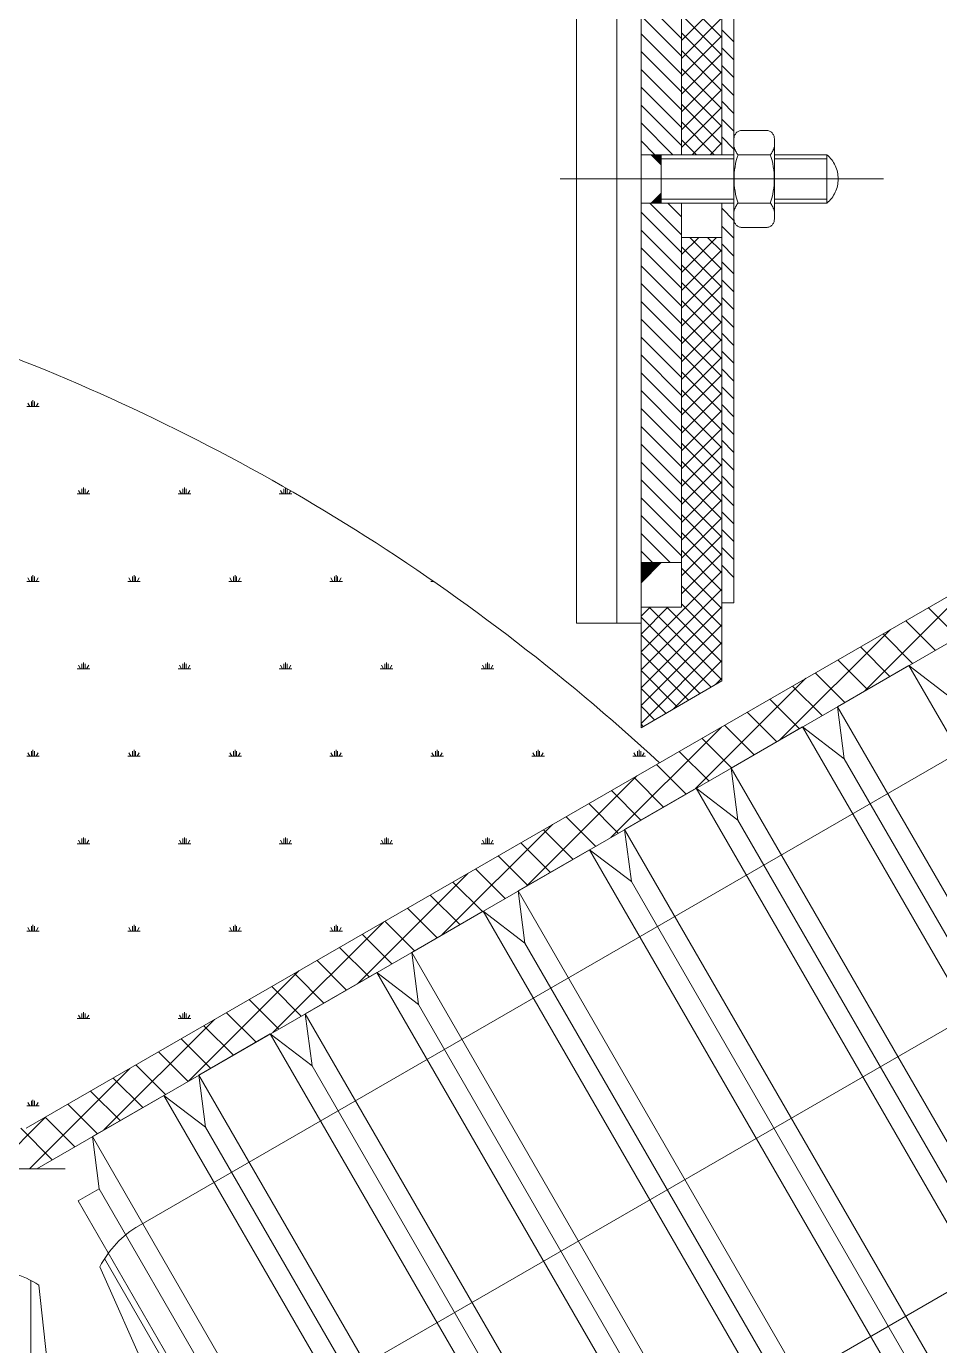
# Model space of a CAD drawing. Header units: inches. Extents: x 0 to 157513, y -28488 to 35640.
# Drawn here: x 59592 to 60044, y 18953 to 19607 of the extents above; entities that cross this region are included whole.
import ezdxf

# ---------------------------------------------------------------- set-up
doc = ezdxf.new("R2010")
doc.units = ezdxf.units.IN
doc.header["$LTSCALE"] = 400
doc.header["$MEASUREMENT"] = 0
doc.linetypes.add('PHANTOM', pattern=[2.5, 1.25, -0.25, 0.25, -0.25, 0.25, -0.25])
doc.layers.add('BF STR', color=8, linetype='PHANTOM', lineweight=5)

# ---------------------------------------------------------------- blocks, each defined once
blk = doc.blocks.new('convcs611bc3')
at = {"layer": 'BF STR'}
h = blk.add_hatch(color=256, dxfattribs=at)
h.dxf.hatch_style = 1
h.paths.add_polyline_path([(-31292.89, 66261.22), (-31295.39, 66263.72), (-31292.89, 66263.72)])
h = blk.add_hatch(color=256, dxfattribs=at)
h.dxf.hatch_style = 1
h.paths.add_polyline_path([(-31292.89, 66254.22), (-31295.39, 66251.72), (-31292.89, 66251.72)])
for p, q in [((-31313.89, 66147.72, -3235.59), (-31313.89, 66462.85, 445.07)), ((-31303.89, 66147.72, -3206.28), (-31303.89, 66462.85, 448.51)), ((-31297.89, 66147.72, -6007.87), (-31297.89, 66457.85, -1620.19)), ((-31297.89, 66361.65, -3335.22), (-31297.89, 66121.84, -3335.22)), ((-31287.89, 66361.65, -3335.22), (-31287.89, 66263.72, -3335.22)), ((-31277.89, 66265.12, -3335.22), (-31277.89, 66361.65, -3335.22)), ((-31277.89, 66263.72, -3335.22), (-31277.89, 66307.72, -3335.22)), ((-31274.89, 66307.72, -3335.22), (-31274.89, 66152.72, -3335.22)), ((-31297.89, 66162.72, -3335.22), (-31297.89, 66302.72, -3335.22)), ((-31287.89, 66292.52, -3335.22), (-31297.89, 66302.52, -3335.22)), ((-31277.89, 66292.76, -3335.22), (-31287.89, 66302.76, -3335.22)), ((-31287.89, 66302.72, -3335.22), (-31287.89, 66263.72, -3335.22)), ((-31287.89, 66292, -3335.22), (-31277.89, 66302, -3335.22)), ((-31287.89, 66288.1, -3335.22), (-31297.89, 66298.1, -3335.22)), ((-31277.89, 66288.34, -3335.22), (-31287.89, 66298.34, -3335.22)), ((-31287.89, 66287.58, -3335.22), (-31277.89, 66297.58, -3335.22)), ((-31277.89, 66283.92, -3335.22), (-31287.89, 66293.92, -3335.22)), ((-31274.89, 66291.64, -3335.22), (-31277.89, 66294.64, -3335.22)), ((-31287.89, 66283.68, -3335.22), (-31297.89, 66293.68, -3335.22)), ((-31287.89, 66283.16, -3335.22), (-31277.89, 66293.16, -3335.22)), ((-31287.89, 66279.26, -3335.22), (-31297.89, 66289.26, -3335.22)), ((-31277.89, 66279.5, -3335.22), (-31287.89, 66289.5, -3335.22)), ((-31287.89, 66278.74, -3335.22), (-31277.89, 66288.74, -3335.22)), ((-31274.89, 66287.22, -3335.22), (-31277.89, 66290.22, -3335.22)), ((-31287.89, 66274.84, -3335.22), (-31297.89, 66284.84, -3335.22)), ((-31277.89, 66275.08, -3335.22), (-31287.89, 66285.08, -3335.22)), ((-31287.89, 66274.32, -3335.22), (-31277.89, 66284.32, -3335.22)), ((-31274.89, 66282.8, -3335.22), (-31277.89, 66285.8, -3335.22)), ((-31274.89, 66278.38, -3335.22), (-31277.89, 66281.38, -3335.22)), ((-31287.89, 66270.42, -3335.22), (-31297.89, 66280.42, -3335.22)), ((-31277.89, 66270.66, -3335.22), (-31287.89, 66280.66, -3335.22)), ((-31287.89, 66269.9, -3335.22), (-31277.89, 66279.9, -3335.22)), ((-31287.89, 66266, -3335.22), (-31297.89, 66276, -3335.22)), ((-31277.89, 66266.24, -3335.22), (-31287.89, 66276.24, -3335.22)), ((-31287.89, 66265.48, -3335.22), (-31277.89, 66275.48, -3335.22)), ((-31274.89, 66273.96, -3335.22), (-31277.89, 66276.96, -3335.22)), ((-31290.02, 66263.72, -3335.22), (-31297.89, 66271.58, -3335.22)), ((-31279.79, 66263.72, -3335.22), (-31287.89, 66271.82, -3335.22)), ((-31285.24, 66263.72, -3335.22), (-31277.89, 66271.06, -3335.22)), ((-31274.89, 66269.54, -3335.22), (-31277.89, 66272.54, -3335.22)), ((-31274.89, 66265.12, -3335.22), (-31277.89, 66268.12, -3335.22)), ((-31274.89, 66265.72, -3335.22), (-31274.89, 66267.72, -3335.22)), ((-31272.89, 66269.72, -3335.22), (-31266.89, 66269.72, -3335.22)), ((-31264.89, 66267.72, -3335.22), (-31264.89, 66265.72, -3335.22)), ((-31294.44, 66263.72, -3335.22), (-31297.89, 66267.16, -3335.22)), ((-31284.2, 66263.72, -3335.22), (-31287.89, 66267.4, -3335.22)), ((-31280.82, 66263.72, -3335.22), (-31277.89, 66266.65, -3335.22)), ((-31274.89, 66266.72, -3335.22), (-31274.89, 66248.72, -3335.22)), ((-31264.89, 66266.72, -3335.22), (-31264.89, 66248.72, -3335.22)), ((-31297.89, 66251.72, -3335.22), (-31297.89, 66263.72, -3335.22)), ((-31297.89, 66263.72, -3335.22), (-31274.89, 66263.72, -3335.22)), ((-31295.39, 66263.72, -3335.22), (-31292.89, 66261.22, -3335.22)), ((-31295.39, 66263.72, 1040.36), (-31292.89, 66263.72, 1040.36)), ((-31292.89, 66263.72, 1040.36), (-31292.89, 66261.22, -1147.43)), ((-31292.89, 66263.72, -3335.22), (-31292.89, 66251.72, -3335.22)), ((-31292.89, 66262.72, -3335.22), (-31274.89, 66262.72, -3335.22)), ((-31265.89, 66263.72, -3335.22), (-31273.89, 66263.72, -3335.22)), ((-31264.89, 66263.72, -3335.22), (-31251.89, 66263.72, -3335.22)), ((-31264.89, 66262.72, -3335.22), (-31251.89, 66262.72, -3335.22)), ((-31251.89, 66263.72, -3335.22), (-31251.89, 66251.72, -3335.22)), ((-31317.89, 66257.72, -3335.22), (-31237.89, 66257.72, -3335.22)), ((-31274.89, 66251.72, -3335.22), (-31297.89, 66251.72, -3335.22)), ((-31297.89, 66251.72, -3335.22), (-31289.89, 66251.72, -3335.22)), ((-31287.89, 66243.91, -3335.22), (-31295.7, 66251.72, -3335.22)), ((-31295.39, 66251.72, -3335.22), (-31292.89, 66254.22, -3335.22)), ((-31295.39, 66251.72, 1040.36), (-31292.89, 66251.72, 1040.36)), ((-31292.89, 66251.72, 1040.36), (-31292.89, 66254.21, -1147.43)), ((-31274.89, 66252.72, -3335.22), (-31292.89, 66252.72, -3335.22)), ((-31287.89, 66248.32, -3335.22), (-31291.28, 66251.72, -3335.22)), ((-31287.89, 66251.72, -3335.22), (-31287.89, 66162.72, -3335.22)), ((-31287.89, 66251.72, -3335.22), (-31287.89, 66151.65, -3335.22)), ((-31277.89, 66152.72, -3335.22), (-31277.89, 66251.72, -3335.22)), ((-31277.89, 66133.4, -3335.22), (-31277.89, 66251.72, -3335.22)), ((-31273.89, 66251.72, -3335.22), (-31265.89, 66251.72, -3335.22)), ((-31251.89, 66252.72, -3335.22), (-31264.89, 66252.72, -3335.22)), ((-31251.89, 66251.72, -3335.22), (-31264.89, 66251.72, -3335.22)), ((-31287.89, 66239.49, -3335.22), (-31297.89, 66249.49, -3335.22)), ((-31274.89, 66247.45, -3335.22), (-31277.89, 66250.45, -3335.22)), ((-31274.89, 66247.72, -3335.22), (-31274.89, 66249.72, -3335.22)), ((-31264.89, 66249.72, -3335.22), (-31264.89, 66247.72, -3335.22)), ((-31287.89, 66235.07, -3335.22), (-31297.89, 66245.07, -3335.22)), ((-31274.89, 66243.03, -3335.22), (-31277.89, 66246.03, -3335.22)), ((-31266.89, 66245.72, -3335.22), (-31272.89, 66245.72, -3335.22)), ((-31287.89, 66238.97, -3335.22), (-31283.6, 66243.25, -3335.22)), ((-31287.89, 66234.55, -3335.22), (-31279.18, 66243.25, -3335.22)), ((-31287.89, 66243.25, -3335.22), (-31277.89, 66243.25, -3335.22)), ((-31277.89, 66235.31, -3335.22), (-31285.84, 66243.25, -3335.22)), ((-31277.89, 66239.72, -3335.22), (-31281.42, 66243.25, -3335.22)), ((-31274.89, 66238.61, -3335.22), (-31277.89, 66241.61, -3335.22)), ((-31287.89, 66230.65, -3335.22), (-31297.89, 66240.65, -3335.22)), ((-31277.89, 66230.89, -3335.22), (-31287.89, 66240.89, -3335.22)), ((-31287.89, 66230.13, -3335.22), (-31277.89, 66240.13, -3335.22)), ((-31287.89, 66226.23, -3335.22), (-31297.89, 66236.23, -3335.22)), ((-31277.89, 66226.47, -3335.22), (-31287.89, 66236.47, -3335.22)), ((-31287.89, 66225.71, -3335.22), (-31277.89, 66235.71, -3335.22)), ((-31274.89, 66234.19, -3335.22), (-31277.89, 66237.19, -3335.22)), ((-31287.89, 66221.81, -3335.22), (-31297.89, 66231.81, -3335.22)), ((-31277.89, 66222.05, -3335.22), (-31287.89, 66232.05, -3335.22)), ((-31274.89, 66229.77, -3335.22), (-31277.89, 66232.77, -3335.22)), ((-31287.89, 66221.29, -3335.22), (-31277.89, 66231.29, -3335.22)), ((-31287.89, 66217.39, -3335.22), (-31297.89, 66227.39, -3335.22)), ((-31277.89, 66217.63, -3335.22), (-31287.89, 66227.63, -3335.22)), ((-31287.89, 66216.87, -3335.22), (-31277.89, 66226.87, -3335.22)), ((-31274.89, 66225.35, -3335.22), (-31277.89, 66228.35, -3335.22)), ((-31287.89, 66212.97, -3335.22), (-31297.89, 66222.97, -3335.22)), ((-31277.89, 66213.21, -3335.22), (-31287.89, 66223.21, -3335.22)), ((-31287.89, 66212.45, -3335.22), (-31277.89, 66222.45, -3335.22)), ((-31274.89, 66220.93, -3335.22), (-31277.89, 66223.93, -3335.22)), ((-31277.89, 66208.79, -3335.22), (-31287.89, 66218.79, -3335.22)), ((-31274.89, 66216.51, -3335.22), (-31277.89, 66219.51, -3335.22)), ((-31287.89, 66208.55, -3335.22), (-31297.89, 66218.55, -3335.22)), ((-31287.89, 66208.03, -3335.22), (-31277.89, 66218.03, -3335.22)), ((-31287.89, 66204.13, -3335.22), (-31297.89, 66214.13, -3335.22)), ((-31277.89, 66204.37, -3335.22), (-31287.89, 66214.37, -3335.22)), ((-31287.89, 66203.61, -3335.22), (-31277.89, 66213.61, -3335.22)), ((-31274.89, 66212.09, -3335.22), (-31277.89, 66215.09, -3335.22)), ((-31287.89, 66199.71, -3335.22), (-31297.89, 66209.71, -3335.22)), ((-31277.89, 66199.95, -3335.22), (-31287.89, 66209.95, -3335.22)), ((-31287.89, 66199.19, -3335.22), (-31277.89, 66209.19, -3335.22)), ((-31274.89, 66207.67, -3335.22), (-31277.89, 66210.67, -3335.22)), ((-31274.89, 66203.25, -3335.22), (-31277.89, 66206.25, -3335.22)), ((-31448.76, 66201.36, -5988.03), (-31448.76, 66202.61, -5988.03)), ((-31448.37, 66201.36, -5988.03), (-31448.37, 66202.93, -5988.03)), ((-31447.98, 66201.36, -5988.03), (-31447.98, 66202.61, -5988.03)), ((-31287.89, 66195.29, -3335.22), (-31297.89, 66205.29, -3335.22)), ((-31277.89, 66195.53, -3335.22), (-31287.89, 66205.53, -3335.22)), ((-31287.89, 66194.77, -3335.22), (-31277.89, 66204.77, -3335.22)), ((-31449.93, 66201.36, -5988.03), (-31446.81, 66201.36, -5988.03)), ((-31449.15, 66201.36, -5988.03), (-31449.65, 66202.23, -5988.03)), ((-31447.59, 66201.36, -5988.03), (-31447.09, 66202.23, -5988.03)), ((-31287.89, 66190.87, -3335.22), (-31297.89, 66200.87, -3335.22)), ((-31277.89, 66191.11, -3335.22), (-31287.89, 66201.11, -3335.22)), ((-31287.89, 66190.35, -3335.22), (-31277.89, 66200.35, -3335.22)), ((-31274.89, 66198.83, -3335.22), (-31277.89, 66201.83, -3335.22)), ((-31287.89, 66186.45, -3335.22), (-31297.89, 66196.45, -3335.22)), ((-31277.89, 66186.69, -3335.22), (-31287.89, 66196.69, -3335.22)), ((-31287.89, 66185.93, -3335.22), (-31277.89, 66195.93, -3335.22)), ((-31274.89, 66194.41, -3335.22), (-31277.89, 66197.41, -3335.22)), ((-31274.89, 66189.99, -3335.22), (-31277.89, 66192.99, -3335.22)), ((-31287.89, 66182.03, -3335.22), (-31297.89, 66192.03, -3335.22)), ((-31277.89, 66182.27, -3335.22), (-31287.89, 66192.27, -3335.22)), ((-31287.89, 66181.52, -3335.22), (-31277.89, 66191.52, -3335.22)), ((-31287.89, 66177.61, -3335.22), (-31297.89, 66187.61, -3335.22)), ((-31277.89, 66177.85, -3335.22), (-31287.89, 66187.85, -3335.22)), ((-31287.89, 66177.1, -3335.22), (-31277.89, 66187.1, -3335.22)), ((-31274.89, 66185.57, -3335.22), (-31277.89, 66188.57, -3335.22)), ((-31287.89, 66173.19, -3335.22), (-31297.89, 66183.19, -3335.22)), ((-31277.89, 66173.43, -3335.22), (-31287.89, 66183.43, -3335.22)), ((-31274.89, 66181.16, -3335.22), (-31277.89, 66184.16, -3335.22)), ((-31437.43, 66179.71, -5988.03), (-31434.31, 66179.71, -5988.03)), ((-31436.65, 66179.71, -5988.03), (-31437.15, 66180.58, -5988.03)), ((-31436.26, 66179.71, -5988.03), (-31436.26, 66180.96, -5988.03)), ((-31435.87, 66179.71, -5988.03), (-31435.87, 66181.28, -5988.03)), ((-31435.48, 66179.71, -5988.03), (-31435.48, 66180.96, -5988.03)), ((-31435.09, 66179.71, -5988.03), (-31434.59, 66180.58, -5988.03)), ((-31412.43, 66179.71, -5988.03), (-31409.31, 66179.71, -5988.03)), ((-31411.65, 66179.71, -5988.03), (-31412.15, 66180.58, -5988.03)), ((-31411.26, 66179.71, -5988.03), (-31411.26, 66180.96, -5988.03)), ((-31410.87, 66179.71, -5988.03), (-31410.87, 66181.28, -5988.03)), ((-31410.48, 66179.71, -5988.03), (-31410.48, 66180.96, -5988.03)), ((-31410.09, 66179.71, -5988.03), (-31409.59, 66180.58, -5988.03)), ((-31387.43, 66179.71, -5988.03), (-31384.31, 66179.71, -5988.03)), ((-31386.65, 66179.71, -5988.03), (-31387.15, 66180.58, -5988.03)), ((-31386.26, 66179.71, -5988.03), (-31386.26, 66180.96, -5988.03)), ((-31385.87, 66179.71, -5988.03), (-31385.87, 66181.13, -5988.03)), ((-31385.48, 66179.71, -5988.03), (-31385.48, 66180.9, -5988.03)), ((-31385.09, 66179.71, -5988.03), (-31384.67, 66180.44, -5988.03)), ((-31287.89, 66172.68, -3335.22), (-31277.89, 66182.68, -3335.22)), ((-31274.89, 66176.74, -3335.22), (-31277.89, 66179.74, -3335.22)), ((-31422.17, 65998.51, -1665.06), (-31112.86, 66177.09, -1665.06)), ((-31287.89, 66168.77, -3335.22), (-31297.89, 66178.77, -3335.22)), ((-31277.89, 66169.01, -3335.22), (-31287.89, 66179.01, -3335.22)), ((-31287.89, 66168.26, -3335.22), (-31277.89, 66178.26, -3335.22)), ((-31450.07, 66022.64, -1665.06), (-31186.04, 66175.08, -1665.06)), ((-31287.89, 66164.36, -3335.22), (-31297.89, 66174.36, -3335.22)), ((-31277.89, 66164.59, -3335.22), (-31287.89, 66174.59, -3335.22)), ((-31287.89, 66163.84, -3335.22), (-31277.89, 66173.84, -3335.22)), ((-31274.89, 66172.32, -3335.22), (-31277.89, 66175.32, -3335.22)), ((-31290.67, 66162.72, -3335.22), (-31297.89, 66169.94, -3335.22)), ((-31277.89, 66160.17, -3335.22), (-31287.89, 66170.17, -3335.22)), ((-31274.89, 66167.9, -3335.22), (-31277.89, 66170.9, -3335.22)), ((-31287.89, 66159.42, -3335.22), (-31277.89, 66169.42, -3335.22)), ((-31274.89, 66163.48, -3335.22), (-31277.89, 66166.48, -3335.22)), ((-31181.04, 66166.42, -1665.06), (-31447.39, 66012.64, -1665.06)), ((-31295.09, 66162.72, -3335.22), (-31297.89, 66165.52, -3335.22)), ((-31277.89, 66155.76, -3335.22), (-31287.89, 66165.76, -3335.22)), ((-31287.89, 66155, -3335.22), (-31277.89, 66165, -3335.22)), ((-31287.89, 66162.72, -3335.22), (-31297.89, 66162.72, -3335.22)), ((-31292.89, 66162.72, -3334.5), (-31297.89, 66157.72, -3334.5)), ((-31295.41, 66160.2, -3334.5), (-31297.89, 66162.68, -3334.5)), ((-31295.44, 66160.17, -3334.5), (-31297.89, 66162.62, -3334.5)), ((-31295.47, 66160.14, -3334.5), (-31297.89, 66162.56, -3334.5)), ((-31295.5, 66160.11, -3334.5), (-31297.89, 66162.5, -3334.5)), ((-31295.53, 66160.08, -3334.5), (-31297.89, 66162.44, -3334.5)), ((-31295.56, 66160.05, -3334.5), (-31297.89, 66162.39, -3334.5)), ((-31295.59, 66160.02, -3334.5), (-31297.89, 66162.33, -3334.5)), ((-31295.61, 66159.99, -3334.5), (-31297.89, 66162.27, -3334.5)), ((-31295.64, 66159.96, -3334.5), (-31297.89, 66162.21, -3334.5)), ((-31295.67, 66159.93, -3334.5), (-31297.89, 66162.15, -3334.5)), ((-31295.7, 66159.9, -3334.5), (-31297.89, 66162.09, -3334.5)), ((-31295.73, 66159.87, -3334.5), (-31297.89, 66162.03, -3334.5)), ((-31295.76, 66159.85, -3334.5), (-31297.89, 66161.97, -3334.5)), ((-31295.79, 66159.82, -3334.5), (-31297.89, 66161.91, -3334.5)), ((-31295.82, 66159.79, -3334.5), (-31297.89, 66161.85, -3334.5)), ((-31295.85, 66159.76, -3334.5), (-31297.89, 66161.8, -3334.5)), ((-31295.88, 66159.73, -3334.5), (-31297.89, 66161.74, -3334.5)), ((-31295.91, 66159.7, -3334.5), (-31297.89, 66161.68, -3334.5)), ((-31295.94, 66159.67, -3334.5), (-31297.89, 66161.62, -3334.5)), ((-31295.97, 66159.64, -3334.5), (-31297.89, 66161.56, -3334.5)), ((-31296, 66159.61, -3334.5), (-31297.89, 66161.5, -3334.5)), ((-31296.03, 66159.58, -3334.5), (-31297.89, 66161.44, -3334.5)), ((-31296.06, 66159.55, -3334.5), (-31297.89, 66161.38, -3334.5)), ((-31296.09, 66159.52, -3334.5), (-31297.89, 66161.32, -3334.5)), ((-31296.12, 66159.49, -3334.5), (-31297.89, 66161.27, -3334.5)), ((-31296.15, 66159.46, -3334.5), (-31297.89, 66161.21, -3334.5)), ((-31296.17, 66159.43, -3334.5), (-31297.89, 66161.15, -3334.5)), ((-31296.2, 66159.4, -3334.5), (-31297.89, 66161.09, -3334.5)), ((-31296.23, 66159.37, -3334.5), (-31297.89, 66161.03, -3334.5)), ((-31296.26, 66159.34, -3334.5), (-31297.89, 66160.97, -3334.5)), ((-31296.29, 66159.31, -3334.5), (-31297.89, 66160.91, -3334.5)), ((-31296.32, 66159.29, -3334.5), (-31297.89, 66160.85, -3334.5)), ((-31296.35, 66159.26, -3334.5), (-31297.89, 66160.79, -3334.5)), ((-31296.38, 66159.23, -3334.5), (-31297.89, 66160.74, -3334.5)), ((-31296.41, 66159.2, -3334.5), (-31297.89, 66160.68, -3334.5)), ((-31296.44, 66159.17, -3334.5), (-31297.89, 66160.62, -3334.5)), ((-31297.89, 66140.58, -3335.22), (-31277.89, 66160.58, -3335.22)), ((-31296.47, 66159.14, -3334.5), (-31297.89, 66160.56, -3334.5)), ((-31296.5, 66159.11, -3334.5), (-31297.89, 66160.5, -3334.5)), ((-31296.53, 66159.08, -3334.5), (-31297.89, 66160.44, -3334.5)), ((-31296.56, 66159.05, -3334.5), (-31297.89, 66160.38, -3334.5)), ((-31296.59, 66159.02, -3334.5), (-31297.89, 66160.32, -3334.5)), ((-31296.62, 66158.99, -3334.5), (-31297.89, 66160.26, -3334.5)), ((-31296.65, 66158.96, -3334.5), (-31297.89, 66160.2, -3334.5)), ((-31296.68, 66158.93, -3334.5), (-31297.89, 66160.15, -3334.5)), ((-31296.7, 66158.9, -3334.5), (-31297.89, 66160.09, -3334.5)), ((-31296.73, 66158.87, -3334.5), (-31297.89, 66160.03, -3334.5)), ((-31296.76, 66158.84, -3334.5), (-31297.89, 66159.97, -3334.5)), ((-31296.79, 66158.81, -3334.5), (-31297.89, 66159.91, -3334.5)), ((-31295.38, 66160.23, -3334.5), (-31297.87, 66162.72, -3334.5)), ((-31295.35, 66160.26, -3334.5), (-31297.81, 66162.72, -3334.5)), ((-31295.32, 66160.29, -3334.5), (-31297.75, 66162.72, -3334.5)), ((-31295.29, 66160.32, -3334.5), (-31297.69, 66162.72, -3334.5)), ((-31295.26, 66160.35, -3334.5), (-31297.63, 66162.72, -3334.5)), ((-31295.23, 66160.38, -3334.5), (-31297.57, 66162.72, -3334.5)), ((-31295.2, 66160.4, -3334.5), (-31297.51, 66162.72, -3334.5)), ((-31295.17, 66160.43, -3334.5), (-31297.46, 66162.72, -3334.5)), ((-31295.14, 66160.46, -3334.5), (-31297.4, 66162.72, -3334.5)), ((-31295.11, 66160.49, -3334.5), (-31297.34, 66162.72, -3334.5)), ((-31295.08, 66160.52, -3334.5), (-31297.28, 66162.72, -3334.5)), ((-31295.05, 66160.55, -3334.5), (-31297.22, 66162.72, -3334.5)), ((-31295.03, 66160.58, -3334.5), (-31297.16, 66162.72, -3334.5)), ((-31295, 66160.61, -3334.5), (-31297.1, 66162.72, -3334.5)), ((-31294.97, 66160.64, -3334.5), (-31297.04, 66162.72, -3334.5)), ((-31294.94, 66160.67, -3334.5), (-31296.98, 66162.72, -3334.5)), ((-31294.91, 66160.7, -3334.5), (-31296.93, 66162.72, -3334.5)), ((-31294.88, 66160.73, -3334.5), (-31296.87, 66162.72, -3334.5)), ((-31294.85, 66160.76, -3334.5), (-31296.81, 66162.72, -3334.5)), ((-31294.82, 66160.79, -3334.5), (-31296.75, 66162.72, -3334.5)), ((-31294.79, 66160.82, -3334.5), (-31296.69, 66162.72, -3334.5)), ((-31294.76, 66160.85, -3334.5), (-31296.63, 66162.72, -3334.5)), ((-31294.73, 66160.88, -3334.5), (-31296.57, 66162.72, -3334.5)), ((-31294.7, 66160.91, -3334.5), (-31296.51, 66162.72, -3334.5)), ((-31294.67, 66160.94, -3334.5), (-31296.45, 66162.72, -3334.5)), ((-31294.64, 66160.96, -3334.5), (-31296.4, 66162.72, -3334.5)), ((-31294.61, 66160.99, -3334.5), (-31296.34, 66162.72, -3334.5)), ((-31294.58, 66161.02, -3334.5), (-31296.28, 66162.72, -3334.5)), ((-31294.55, 66161.05, -3334.5), (-31296.22, 66162.72, -3334.5)), ((-31294.52, 66161.08, -3334.5), (-31296.16, 66162.72, -3334.5)), ((-31294.5, 66161.11, -3334.5), (-31296.1, 66162.72, -3334.5)), ((-31294.47, 66161.14, -3334.5), (-31296.04, 66162.72, -3334.5)), ((-31294.44, 66161.17, -3334.5), (-31295.98, 66162.72, -3334.5)), ((-31294.41, 66161.2, -3334.5), (-31295.92, 66162.72, -3334.5)), ((-31294.38, 66161.23, -3334.5), (-31295.86, 66162.72, -3334.5)), ((-31294.35, 66161.26, -3334.5), (-31295.81, 66162.72, -3334.5)), ((-31294.32, 66161.29, -3334.5), (-31295.75, 66162.72, -3334.5)), ((-31294.29, 66161.32, -3334.5), (-31295.69, 66162.72, -3334.5)), ((-31294.26, 66161.35, -3334.5), (-31295.63, 66162.72, -3334.5)), ((-31294.23, 66161.38, -3334.5), (-31295.57, 66162.72, -3334.5)), ((-31294.2, 66161.41, -3334.5), (-31295.51, 66162.72, -3334.5)), ((-31294.17, 66161.44, -3334.5), (-31295.45, 66162.72, -3334.5)), ((-31294.14, 66161.47, -3334.5), (-31295.39, 66162.72, -3334.5)), ((-31294.11, 66161.49, -3334.5), (-31295.33, 66162.72, -3334.5)), ((-31294.08, 66161.52, -3334.5), (-31295.28, 66162.72, -3334.5)), ((-31294.05, 66161.55, -3334.5), (-31295.22, 66162.72, -3334.5)), ((-31294.02, 66161.58, -3334.5), (-31295.16, 66162.72, -3334.5)), ((-31293.99, 66161.61, -3334.5), (-31295.1, 66162.72, -3334.5)), ((-31293.96, 66161.64, -3334.5), (-31295.04, 66162.72, -3334.5)), ((-31293.94, 66161.67, -3334.5), (-31294.98, 66162.72, -3334.5)), ((-31293.91, 66161.7, -3334.5), (-31294.92, 66162.72, -3334.5)), ((-31293.88, 66161.73, -3334.5), (-31294.86, 66162.72, -3334.5)), ((-31293.85, 66161.76, -3334.5), (-31294.8, 66162.72, -3334.5)), ((-31293.82, 66161.79, -3334.5), (-31294.75, 66162.72, -3334.5)), ((-31293.79, 66161.82, -3334.5), (-31294.69, 66162.72, -3334.5)), ((-31293.76, 66161.85, -3334.5), (-31294.63, 66162.72, -3334.5)), ((-31293.73, 66161.88, -3334.5), (-31294.57, 66162.72, -3334.5)), ((-31293.7, 66161.91, -3334.5), (-31294.51, 66162.72, -3334.5)), ((-31293.67, 66161.94, -3334.5), (-31294.45, 66162.72, -3334.5)), ((-31293.64, 66161.97, -3334.5), (-31294.39, 66162.72, -3334.5)), ((-31293.61, 66162, -3334.5), (-31294.33, 66162.72, -3334.5)), ((-31293.58, 66162.03, -3334.5), (-31294.27, 66162.72, -3334.5)), ((-31293.55, 66162.05, -3334.5), (-31294.21, 66162.72, -3334.5)), ((-31293.52, 66162.08, -3334.5), (-31294.16, 66162.72, -3334.5)), ((-31293.49, 66162.11, -3334.5), (-31294.1, 66162.72, -3334.5)), ((-31293.46, 66162.14, -3334.5), (-31294.04, 66162.72, -3334.5)), ((-31293.43, 66162.17, -3334.5), (-31293.98, 66162.72, -3334.5)), ((-31293.41, 66162.2, -3334.5), (-31293.92, 66162.72, -3334.5)), ((-31293.38, 66162.23, -3334.5), (-31293.86, 66162.72, -3334.5)), ((-31293.35, 66162.26, -3334.5), (-31293.8, 66162.72, -3334.5)), ((-31293.32, 66162.29, -3334.5), (-31293.74, 66162.72, -3334.5)), ((-31293.29, 66162.32, -3334.5), (-31293.68, 66162.72, -3334.5)), ((-31293.26, 66162.35, -3334.5), (-31293.63, 66162.72, -3334.5)), ((-31293.23, 66162.38, -3334.5), (-31293.57, 66162.72, -3334.5)), ((-31293.2, 66162.41, -3334.5), (-31293.51, 66162.72, -3334.5)), ((-31293.17, 66162.44, -3334.5), (-31293.45, 66162.72, -3334.5)), ((-31293.14, 66162.47, -3334.5), (-31293.39, 66162.72, -3334.5)), ((-31293.11, 66162.5, -3334.5), (-31293.33, 66162.72, -3334.5)), ((-31293.08, 66162.53, -3334.5), (-31293.27, 66162.72, -3334.5)), ((-31293.05, 66162.56, -3334.5), (-31293.21, 66162.72, -3334.5)), ((-31293.02, 66162.59, -3334.5), (-31293.15, 66162.72, -3334.5)), ((-31292.99, 66162.61, -3334.5), (-31293.1, 66162.72, -3334.5)), ((-31292.96, 66162.64, -3334.5), (-31293.04, 66162.72, -3334.5)), ((-31292.93, 66162.67, -3334.5), (-31292.98, 66162.72, -3334.5)), ((-31292.9, 66162.7, -3334.5), (-31292.92, 66162.72, -3334.5)), ((-31277.89, 66151.34, -3335.22), (-31287.89, 66161.34, -3335.22)), ((-31274.89, 66159.06, -3335.22), (-31277.89, 66162.06, -3335.22)), ((-31449.93, 66158.06, -5988.03), (-31446.81, 66158.06, -5988.03)), ((-31449.15, 66158.06, -5988.03), (-31449.65, 66158.93, -5988.03)), ((-31448.76, 66158.06, -5988.03), (-31448.76, 66159.31, -5988.03)), ((-31448.37, 66158.06, -5988.03), (-31448.37, 66159.62, -5988.03)), ((-31447.98, 66158.06, -5988.03), (-31447.98, 66159.31, -5988.03)), ((-31447.59, 66158.06, -5988.03), (-31447.09, 66158.93, -5988.03)), ((-31424.93, 66158.06, -5988.03), (-31421.81, 66158.06, -5988.03)), ((-31424.15, 66158.06, -5988.03), (-31424.65, 66158.93, -5988.03)), ((-31423.76, 66158.06, -5988.03), (-31423.76, 66159.31, -5988.03)), ((-31423.37, 66158.06, -5988.03), (-31423.37, 66159.62, -5988.03)), ((-31422.98, 66158.06, -5988.03), (-31422.98, 66159.31, -5988.03)), ((-31422.59, 66158.06, -5988.03), (-31422.09, 66158.93, -5988.03)), ((-31399.93, 66158.06, -5988.03), (-31396.81, 66158.06, -5988.03)), ((-31399.15, 66158.06, -5988.03), (-31399.65, 66158.93, -5988.03)), ((-31398.76, 66158.06, -5988.03), (-31398.76, 66159.31, -5988.03)), ((-31398.37, 66158.06, -5988.03), (-31398.37, 66159.62, -5988.03)), ((-31397.98, 66158.06, -5988.03), (-31397.98, 66159.31, -5988.03)), ((-31397.59, 66158.06, -5988.03), (-31397.09, 66158.93, -5988.03)), ((-31374.93, 66158.06, -5988.03), (-31371.81, 66158.06, -5988.03)), ((-31374.15, 66158.06, -5988.03), (-31374.65, 66158.93, -5988.03)), ((-31373.76, 66158.06, -5988.03), (-31373.76, 66159.31, -5988.03)), ((-31373.37, 66158.06, -5988.03), (-31373.37, 66159.62, -5988.03)), ((-31372.98, 66158.06, -5988.03), (-31372.98, 66159.31, -5988.03)), ((-31372.59, 66158.06, -5988.03), (-31372.09, 66158.93, -5988.03)), ((-31349.93, 66158.06, -5988.03), (-31349.34, 66158.06, -5988.03)), ((-31296.82, 66158.78, -3334.5), (-31297.89, 66159.85, -3334.5)), ((-31296.85, 66158.75, -3334.5), (-31297.89, 66159.79, -3334.5)), ((-31296.88, 66158.73, -3334.5), (-31297.89, 66159.73, -3334.5)), ((-31296.91, 66158.7, -3334.5), (-31297.89, 66159.67, -3334.5)), ((-31296.94, 66158.67, -3334.5), (-31297.89, 66159.62, -3334.5)), ((-31296.97, 66158.64, -3334.5), (-31297.89, 66159.56, -3334.5)), ((-31297, 66158.61, -3334.5), (-31297.89, 66159.5, -3334.5)), ((-31297.03, 66158.58, -3334.5), (-31297.89, 66159.44, -3334.5)), ((-31297.06, 66158.55, -3334.5), (-31297.89, 66159.38, -3334.5)), ((-31297.09, 66158.52, -3334.5), (-31297.89, 66159.32, -3334.5)), ((-31297.12, 66158.49, -3334.5), (-31297.89, 66159.26, -3334.5)), ((-31297.15, 66158.46, -3334.5), (-31297.89, 66159.2, -3334.5)), ((-31297.18, 66158.43, -3334.5), (-31297.89, 66159.14, -3334.5)), ((-31297.21, 66158.4, -3334.5), (-31297.89, 66159.09, -3334.5)), ((-31297.24, 66158.37, -3334.5), (-31297.89, 66159.03, -3334.5)), ((-31297.26, 66158.34, -3334.5), (-31297.89, 66158.97, -3334.5)), ((-31297.29, 66158.31, -3334.5), (-31297.89, 66158.91, -3334.5)), ((-31297.32, 66158.28, -3334.5), (-31297.89, 66158.85, -3334.5)), ((-31297.35, 66158.25, -3334.5), (-31297.89, 66158.79, -3334.5)), ((-31297.38, 66158.22, -3334.5), (-31297.89, 66158.73, -3334.5)), ((-31297.41, 66158.2, -3334.5), (-31297.89, 66158.67, -3334.5)), ((-31297.44, 66158.17, -3334.5), (-31297.89, 66158.61, -3334.5)), ((-31297.47, 66158.14, -3334.5), (-31297.89, 66158.56, -3334.5)), ((-31297.5, 66158.11, -3334.5), (-31297.89, 66158.5, -3334.5)), ((-31297.53, 66158.08, -3334.5), (-31297.89, 66158.44, -3334.5)), ((-31297.56, 66158.05, -3334.5), (-31297.89, 66158.38, -3334.5)), ((-31297.59, 66158.02, -3334.5), (-31297.89, 66158.32, -3334.5)), ((-31297.62, 66157.99, -3334.5), (-31297.89, 66158.26, -3334.5)), ((-31297.65, 66157.96, -3334.5), (-31297.89, 66158.2, -3334.5)), ((-31297.68, 66157.93, -3334.5), (-31297.89, 66158.14, -3334.5)), ((-31297.71, 66157.9, -3334.5), (-31297.89, 66158.08, -3334.5)), ((-31297.74, 66157.87, -3334.5), (-31297.89, 66158.02, -3334.5)), ((-31297.77, 66157.84, -3334.5), (-31297.89, 66157.97, -3334.5)), ((-31297.79, 66157.81, -3334.5), (-31297.89, 66157.91, -3334.5)), ((-31297.82, 66157.78, -3334.5), (-31297.89, 66157.85, -3334.5)), ((-31297.85, 66157.75, -3334.5), (-31297.89, 66157.79, -3334.5)), ((-31297.88, 66157.72, -3334.5), (-31297.89, 66157.73, -3334.5)), ((-31277.89, 66146.92, -3335.22), (-31287.89, 66156.92, -3335.22)), ((-31242.59, 66130.88, -1665.06), (-31215.27, 66158.21, -1665.06)), ((-31297.89, 66136.16, -3335.22), (-31277.89, 66156.16, -3335.22)), ((-31297.89, 66131.74, -3335.22), (-31277.89, 66151.74, -3335.22)), ((-31297.89, 66149.42, -3335.22), (-31295.65, 66151.65, -3335.22)), ((-31297.89, 66145, -3335.22), (-31291.24, 66151.65, -3335.22)), ((-31287.89, 66151.65, -3335.22), (-31297.89, 66151.65, -3335.22)), ((-31277.89, 66133.66, -3335.22), (-31295.88, 66151.65, -3335.22)), ((-31277.89, 66138.08, -3335.22), (-31291.47, 66151.65, -3335.22)), ((-31277.89, 66142.5, -3335.22), (-31287.89, 66152.5, -3335.22)), ((-31274.89, 66152.72, -3335.22), (-31277.89, 66152.72, -3335.22)), ((-31219.47, 66144.23, -1665.06), (-31226.79, 66151.56, -1665.06)), ((-31313.89, 66147.72, -3349.16), (-31303.89, 66147.72, -3349.16)), ((-31313.89, 66147.72, -3235.59), (-31313.89, 66147.72, -3349.16)), ((-31303.89, 66147.72, -3349.16), (-31297.89, 66147.72, -3349.16)), ((-31280.53, 66131.88, -3335.22), (-31297.89, 66149.24, -3335.22)), ((-31297.89, 66127.32, -3335.22), (-31277.89, 66147.32, -3335.22)), ((-31225.07, 66141, -1665.06), (-31232.39, 66148.32, -1665.06)), ((-31283.33, 66130.26, -3335.22), (-31297.89, 66144.82, -3335.22)), ((-31263.5, 66118.81, -1665.06), (-31236.18, 66146.13, -1665.06)), ((-31230.67, 66137.76, -1665.06), (-31237.99, 66145.08, -1665.06)), ((-31056.51, 66143.06, -1665.06), (-31424.42, 65930.64, -1665.06)), ((-31297.89, 66122.9, -3335.22), (-31277.89, 66142.9, -3335.22)), ((-31286.13, 66128.64, -3335.22), (-31297.89, 66140.4, -3335.22)), ((-31236.28, 66134.53, -1665.06), (-31243.6, 66141.85, -1665.06)), ((-31436.65, 66136.41, -5988.03), (-31437.15, 66137.28, -5988.03)), ((-31436.26, 66136.41, -5988.03), (-31436.26, 66137.66, -5988.03)), ((-31435.87, 66136.41, -5988.03), (-31435.87, 66137.97, -5988.03)), ((-31435.48, 66136.41, -5988.03), (-31435.48, 66137.66, -5988.03)), ((-31435.09, 66136.41, -5988.03), (-31434.59, 66137.28, -5988.03)), ((-31411.65, 66136.41, -5988.03), (-31412.15, 66137.28, -5988.03)), ((-31411.26, 66136.41, -5988.03), (-31411.26, 66137.66, -5988.03)), ((-31410.87, 66136.41, -5988.03), (-31410.87, 66137.97, -5988.03)), ((-31410.48, 66136.41, -5988.03), (-31410.48, 66137.66, -5988.03)), ((-31410.09, 66136.41, -5988.03), (-31409.59, 66137.28, -5988.03)), ((-31386.65, 66136.41, -5988.03), (-31387.15, 66137.28, -5988.03)), ((-31386.26, 66136.41, -5988.03), (-31386.26, 66137.66, -5988.03)), ((-31385.87, 66136.41, -5988.03), (-31385.87, 66137.97, -5988.03)), ((-31385.48, 66136.41, -5988.03), (-31385.48, 66137.66, -5988.03)), ((-31385.09, 66136.41, -5988.03), (-31384.59, 66137.28, -5988.03)), ((-31361.65, 66136.41, -5988.03), (-31362.15, 66137.28, -5988.03)), ((-31361.26, 66136.41, -5988.03), (-31361.26, 66137.66, -5988.03)), ((-31360.87, 66136.41, -5988.03), (-31360.87, 66137.97, -5988.03)), ((-31360.48, 66136.41, -5988.03), (-31360.48, 66137.66, -5988.03)), ((-31360.09, 66136.41, -5988.03), (-31359.59, 66137.28, -5988.03)), ((-31336.65, 66136.41, -5988.03), (-31337.15, 66137.28, -5988.03)), ((-31336.26, 66136.41, -5988.03), (-31336.26, 66137.66, -5988.03)), ((-31335.87, 66136.41, -5988.03), (-31335.87, 66137.97, -5988.03)), ((-31335.48, 66136.41, -5988.03), (-31335.48, 66137.66, -5988.03)), ((-31335.09, 66136.41, -5988.03), (-31334.59, 66137.28, -5988.03)), ((-31289.92, 66126.45, -3335.22), (-31277.89, 66138.48, -3335.22)), ((-31231.59, 66137.24, -1665.06), (-31249.27, 66127.03, -1665.06)), ((-31241.88, 66131.29, -1665.06), (-31249.2, 66138.61, -1665.06)), ((-31231.59, 66137.24, -1665.06), (-31221.26, 66129.34, -1665.06)), ((-31149.59, 65995.21, -1665.06), (-31231.59, 66137.24, -1665.06)), ((-31437.43, 66136.41, -5988.03), (-31434.31, 66136.41, -5988.03)), ((-31412.43, 66136.41, -5988.03), (-31409.31, 66136.41, -5988.03)), ((-31387.43, 66136.41, -5988.03), (-31384.31, 66136.41, -5988.03)), ((-31362.43, 66136.41, -5988.03), (-31359.31, 66136.41, -5988.03)), ((-31337.43, 66136.41, -5988.03), (-31334.31, 66136.41, -5988.03)), ((-31288.93, 66127.02, -3335.22), (-31297.89, 66135.98, -3335.22)), ((-31284.41, 66106.74, -1665.06), (-31257.09, 66134.06, -1665.06)), ((-31279.45, 66132.5, -3335.22), (-31277.89, 66134.06, -3335.22)), ((-31247.48, 66128.06, -1665.06), (-31254.8, 66135.38, -1665.06)), ((-31297.89, 66121.84, -3335.22), (-31277.89, 66133.4, -3335.22)), ((-31291.73, 66125.4, -3335.22), (-31297.89, 66131.56, -3335.22)), ((-31253.09, 66124.82, -1665.06), (-31260.41, 66132.14, -1665.06)), ((-31258.69, 66121.59, -1665.06), (-31266.01, 66128.91, -1665.06)), ((-31294.53, 66123.78, -3335.22), (-31297.89, 66127.14, -3335.22)), ((-31264.29, 66118.35, -1665.06), (-31271.61, 66125.67, -1665.06)), ((-31167.27, 65985, -1665.06), (-31249.27, 66127.03, -1665.06)), ((-31249.27, 66127.03, -1665.06), (-31247.6, 66114.14, -1665.06)), ((-31167.27, 65985, -1665.06), (-31249.27, 66127.03, -1665.06)), ((-31305.33, 66094.66, -1665.06), (-31278.01, 66121.98, -1665.06)), ((-31297.33, 66122.17, -3335.22), (-31297.89, 66122.72, -3335.22)), ((-31269.9, 66115.12, -1665.06), (-31277.22, 66122.44, -1665.06)), ((-31257.93, 66122.03, -1665.06), (-31275.61, 66111.82, -1665.06)), ((-31257.93, 66122.03, -1665.06), (-31247.6, 66114.14, -1665.06)), ((-31175.93, 65980, -1665.06), (-31257.93, 66122.03, -1665.06)), ((-31275.5, 66111.88, -1665.06), (-31282.82, 66119.2, -1665.06)), ((-31449.93, 66114.76, -5988.03), (-31446.81, 66114.76, -5988.03)), ((-31449.15, 66114.76, -5988.03), (-31449.65, 66115.63, -5988.03)), ((-31448.76, 66114.76, -5988.03), (-31448.76, 66116.01, -5988.03)), ((-31448.37, 66114.76, -5988.03), (-31448.37, 66116.32, -5988.03)), ((-31447.98, 66114.76, -5988.03), (-31447.98, 66116.01, -5988.03)), ((-31447.59, 66114.76, -5988.03), (-31447.09, 66115.63, -5988.03)), ((-31424.93, 66114.76, -5988.03), (-31421.81, 66114.76, -5988.03)), ((-31424.15, 66114.76, -5988.03), (-31424.65, 66115.63, -5988.03)), ((-31423.76, 66114.76, -5988.03), (-31423.76, 66116.01, -5988.03)), ((-31423.37, 66114.76, -5988.03), (-31423.37, 66116.32, -5988.03)), ((-31422.98, 66114.76, -5988.03), (-31422.98, 66116.01, -5988.03)), ((-31422.59, 66114.76, -5988.03), (-31422.09, 66115.63, -5988.03)), ((-31399.93, 66114.76, -5988.03), (-31396.81, 66114.76, -5988.03)), ((-31399.15, 66114.76, -5988.03), (-31399.65, 66115.63, -5988.03)), ((-31398.76, 66114.76, -5988.03), (-31398.76, 66116.01, -5988.03)), ((-31398.37, 66114.76, -5988.03), (-31398.37, 66116.32, -5988.03)), ((-31397.98, 66114.76, -5988.03), (-31397.98, 66116.01, -5988.03)), ((-31397.59, 66114.76, -5988.03), (-31397.09, 66115.63, -5988.03)), ((-31374.93, 66114.76, -5988.03), (-31371.81, 66114.76, -5988.03)), ((-31374.15, 66114.76, -5988.03), (-31374.65, 66115.63, -5988.03)), ((-31373.76, 66114.76, -5988.03), (-31373.76, 66116.01, -5988.03)), ((-31373.37, 66114.76, -5988.03), (-31373.37, 66116.32, -5988.03)), ((-31372.98, 66114.76, -5988.03), (-31372.98, 66116.01, -5988.03)), ((-31372.59, 66114.76, -5988.03), (-31372.09, 66115.63, -5988.03)), ((-31349.93, 66114.76, -5988.03), (-31346.81, 66114.76, -5988.03)), ((-31349.15, 66114.76, -5988.03), (-31349.65, 66115.63, -5988.03)), ((-31348.76, 66114.76, -5988.03), (-31348.76, 66116.01, -5988.03)), ((-31348.37, 66114.76, -5988.03), (-31348.37, 66116.32, -5988.03)), ((-31347.98, 66114.76, -5988.03), (-31347.98, 66116.01, -5988.03)), ((-31347.59, 66114.76, -5988.03), (-31347.09, 66115.63, -5988.03)), ((-31324.93, 66114.76, -5988.03), (-31321.81, 66114.76, -5988.03)), ((-31324.15, 66114.76, -5988.03), (-31324.65, 66115.63, -5988.03)), ((-31323.76, 66114.76, -5988.03), (-31323.76, 66116.01, -5988.03)), ((-31323.37, 66114.76, -5988.03), (-31323.37, 66116.32, -5988.03)), ((-31322.98, 66114.76, -5988.03), (-31322.98, 66116.01, -5988.03)), ((-31322.59, 66114.76, -5988.03), (-31322.09, 66115.63, -5988.03)), ((-31299.93, 66114.76, -5988.03), (-31296.81, 66114.76, -5988.03)), ((-31299.15, 66114.76, -5988.03), (-31299.65, 66115.63, -5988.03)), ((-31298.76, 66114.76, -5988.03), (-31298.76, 66116.01, -5988.03)), ((-31298.37, 66114.76, -5988.03), (-31298.37, 66116.32, -5988.03)), ((-31297.98, 66114.76, -5988.03), (-31297.98, 66116.01, -5988.03)), ((-31297.59, 66114.76, -5988.03), (-31297.09, 66115.63, -5988.03)), ((-31281.11, 66108.65, -1665.06), (-31288.43, 66115.97, -1665.06)), ((-31286.71, 66105.41, -1665.06), (-31294.03, 66112.73, -1665.06)), ((-31193.61, 65969.79, -1665.06), (-31275.61, 66111.82, -1665.06)), ((-31275.61, 66111.82, -1665.06), (-31273.94, 66098.93, -1665.06)), ((-31193.61, 65969.79, -1665.06), (-31275.61, 66111.82, -1665.06)), ((-31177.6, 65992.89, -1665.06), (-31247.6, 66114.14, -1665.06)), ((-31326.24, 66082.59, -1665.06), (-31298.92, 66109.91, -1665.06)), ((-31292.31, 66102.18, -1665.06), (-31299.63, 66109.5, -1665.06)), ((-31297.92, 66098.94, -1665.06), (-31305.24, 66106.26, -1665.06)), ((-31284.27, 66106.82, -1665.06), (-31301.95, 66096.61, -1665.06)), ((-31284.27, 66106.82, -1665.06), (-31273.94, 66098.93, -1665.06)), ((-31202.27, 65964.79, -1665.06), (-31284.27, 66106.82, -1665.06)), ((-31303.52, 66095.71, -1665.06), (-31310.84, 66103.03, -1665.06)), ((-31309.12, 66092.47, -1665.06), (-31316.44, 66099.79, -1665.06)), ((-31203.94, 65977.68, -1665.06), (-31273.94, 66098.93, -1665.06)), ((-31435.87, 66093.11, -5988.03), (-31435.87, 66094.67, -5988.03)), ((-31410.87, 66093.11, -5988.03), (-31410.87, 66094.67, -5988.03)), ((-31385.87, 66093.11, -5988.03), (-31385.87, 66094.67, -5988.03)), ((-31360.87, 66093.11, -5988.03), (-31360.87, 66094.67, -5988.03)), ((-31347.15, 66070.51, -1665.06), (-31319.83, 66097.84, -1665.06)), ((-31335.87, 66093.11, -5988.03), (-31335.87, 66094.67, -5988.03)), ((-31314.73, 66089.24, -1665.06), (-31322.05, 66096.56, -1665.06)), ((-31219.95, 65954.58, -1665.06), (-31301.95, 66096.61, -1665.06)), ((-31301.95, 66096.61, -1665.06), (-31300.28, 66083.72, -1665.06)), ((-31219.95, 65954.58, -1665.06), (-31301.95, 66096.61, -1665.06)), ((-31437.43, 66093.11, -5988.03), (-31434.31, 66093.11, -5988.03)), ((-31436.65, 66093.11, -5988.03), (-31437.15, 66093.98, -5988.03)), ((-31436.26, 66093.11, -5988.03), (-31436.26, 66094.36, -5988.03)), ((-31435.48, 66093.11, -5988.03), (-31435.48, 66094.36, -5988.03)), ((-31435.09, 66093.11, -5988.03), (-31434.59, 66093.98, -5988.03)), ((-31412.43, 66093.11, -5988.03), (-31409.31, 66093.11, -5988.03)), ((-31411.65, 66093.11, -5988.03), (-31412.15, 66093.98, -5988.03)), ((-31411.26, 66093.11, -5988.03), (-31411.26, 66094.36, -5988.03)), ((-31410.48, 66093.11, -5988.03), (-31410.48, 66094.36, -5988.03)), ((-31410.09, 66093.11, -5988.03), (-31409.59, 66093.98, -5988.03)), ((-31387.43, 66093.11, -5988.03), (-31384.31, 66093.11, -5988.03)), ((-31386.65, 66093.11, -5988.03), (-31387.15, 66093.98, -5988.03)), ((-31386.26, 66093.11, -5988.03), (-31386.26, 66094.36, -5988.03)), ((-31385.48, 66093.11, -5988.03), (-31385.48, 66094.36, -5988.03)), ((-31385.09, 66093.11, -5988.03), (-31384.59, 66093.98, -5988.03)), ((-31362.43, 66093.11, -5988.03), (-31359.31, 66093.11, -5988.03)), ((-31361.65, 66093.11, -5988.03), (-31362.15, 66093.98, -5988.03)), ((-31361.26, 66093.11, -5988.03), (-31361.26, 66094.36, -5988.03)), ((-31360.48, 66093.11, -5988.03), (-31360.48, 66094.36, -5988.03)), ((-31360.09, 66093.11, -5988.03), (-31359.59, 66093.98, -5988.03)), ((-31337.43, 66093.11, -5988.03), (-31334.31, 66093.11, -5988.03)), ((-31336.65, 66093.11, -5988.03), (-31337.15, 66093.98, -5988.03)), ((-31336.26, 66093.11, -5988.03), (-31336.26, 66094.36, -5988.03)), ((-31335.48, 66093.11, -5988.03), (-31335.48, 66094.36, -5988.03)), ((-31335.09, 66093.11, -5988.03), (-31334.59, 66093.98, -5988.03)), ((-31310.61, 66091.61, -1665.06), (-31328.29, 66081.4, -1665.06)), ((-31320.33, 66086, -1665.06), (-31327.65, 66093.32, -1665.06)), ((-31310.61, 66091.61, -1665.06), (-31300.28, 66083.72, -1665.06)), ((-31228.61, 65949.58, -1665.06), (-31310.61, 66091.61, -1665.06)), ((-31325.93, 66082.77, -1665.06), (-31333.25, 66090.09, -1665.06)), ((-31368.07, 66058.44, -1665.06), (-31340.75, 66085.76, -1665.06)), ((-31331.54, 66079.53, -1665.06), (-31338.86, 66086.85, -1665.06)), ((-31337.14, 66076.29, -1665.06), (-31344.46, 66083.62, -1665.06)), ((-31230.28, 65962.48, -1665.06), (-31300.28, 66083.72, -1665.06)), ((-31342.74, 66073.06, -1665.06), (-31350.07, 66080.38, -1665.06)), ((-31246.29, 65939.38, -1665.06), (-31328.29, 66081.4, -1665.06)), ((-31328.29, 66081.4, -1665.06), (-31326.62, 66068.51, -1665.06)), ((-31246.29, 65939.38, -1665.06), (-31328.29, 66081.4, -1665.06)), ((-31365.02, 65899.52, -1665.06), (-31055.71, 66078.1, -1665.06)), ((-31348.35, 66069.82, -1665.06), (-31355.67, 66077.14, -1665.06)), ((-31336.95, 66076.4, -1665.06), (-31354.63, 66066.2, -1665.06)), ((-31336.95, 66076.4, -1665.06), (-31326.62, 66068.51, -1665.06)), ((-31254.95, 65934.38, -1665.06), (-31336.95, 66076.4, -1665.06)), ((-31449.15, 66071.46, -5988.03), (-31449.65, 66072.33, -5988.03)), ((-31448.76, 66071.46, -5988.03), (-31448.76, 66072.71, -5988.03)), ((-31448.37, 66071.46, -5988.03), (-31448.37, 66073.02, -5988.03)), ((-31447.98, 66071.46, -5988.03), (-31447.98, 66072.71, -5988.03)), ((-31447.59, 66071.46, -5988.03), (-31447.09, 66072.33, -5988.03)), ((-31424.15, 66071.46, -5988.03), (-31424.65, 66072.33, -5988.03)), ((-31423.76, 66071.46, -5988.03), (-31423.76, 66072.71, -5988.03)), ((-31423.37, 66071.46, -5988.03), (-31423.37, 66073.02, -5988.03)), ((-31422.98, 66071.46, -5988.03), (-31422.98, 66072.71, -5988.03)), ((-31422.59, 66071.46, -5988.03), (-31422.09, 66072.33, -5988.03)), ((-31399.15, 66071.46, -5988.03), (-31399.65, 66072.33, -5988.03)), ((-31398.76, 66071.46, -5988.03), (-31398.76, 66072.71, -5988.03)), ((-31398.37, 66071.46, -5988.03), (-31398.37, 66073.02, -5988.03)), ((-31397.98, 66071.46, -5988.03), (-31397.98, 66072.71, -5988.03)), ((-31397.59, 66071.46, -5988.03), (-31397.09, 66072.33, -5988.03)), ((-31388.98, 66046.37, -1665.06), (-31361.66, 66073.69, -1665.06)), ((-31374.15, 66071.46, -5988.03), (-31374.65, 66072.33, -5988.03)), ((-31373.76, 66071.46, -5988.03), (-31373.76, 66072.71, -5988.03)), ((-31373.37, 66071.46, -5988.03), (-31373.37, 66073.02, -5988.03)), ((-31372.98, 66071.46, -5988.03), (-31372.98, 66072.71, -5988.03)), ((-31372.59, 66071.46, -5988.03), (-31372.09, 66072.33, -5988.03)), ((-31353.95, 66066.59, -1665.06), (-31361.27, 66073.91, -1665.06)), ((-31449.93, 66071.46, -5988.03), (-31446.81, 66071.46, -5988.03)), ((-31424.93, 66071.46, -5988.03), (-31421.81, 66071.46, -5988.03)), ((-31399.93, 66071.46, -5988.03), (-31396.81, 66071.46, -5988.03)), ((-31374.93, 66071.46, -5988.03), (-31371.81, 66071.46, -5988.03)), ((-31359.56, 66063.35, -1665.06), (-31366.88, 66070.67, -1665.06)), ((-31256.62, 65947.27, -1665.06), (-31326.62, 66068.51, -1665.06)), ((-31365.16, 66060.12, -1665.06), (-31372.48, 66067.44, -1665.06)), ((-31272.63, 65924.17, -1665.06), (-31354.63, 66066.2, -1665.06)), ((-31354.63, 66066.2, -1665.06), (-31352.96, 66053.3, -1665.06)), ((-31272.63, 65924.17, -1665.06), (-31354.63, 66066.2, -1665.06)), ((-31370.76, 66056.88, -1665.06), (-31378.08, 66064.2, -1665.06)), ((-31409.89, 66034.29, -1665.06), (-31382.57, 66061.61, -1665.06)), ((-31376.37, 66053.65, -1665.06), (-31383.69, 66060.97, -1665.06)), ((-31363.29, 66061.2, -1665.06), (-31380.98, 66050.99, -1665.06)), ((-31363.29, 66061.2, -1665.06), (-31352.96, 66053.3, -1665.06)), ((-31281.29, 65919.17, -1665.06), (-31363.29, 66061.2, -1665.06)), ((-31381.97, 66050.41, -1665.06), (-31389.29, 66057.73, -1665.06)), ((-31387.57, 66047.18, -1665.06), (-31394.89, 66054.5, -1665.06)), ((-31282.96, 65932.06, -1665.06), (-31352.96, 66053.3, -1665.06)), ((-31437.43, 66049.81, -5988.03), (-31434.31, 66049.81, -5988.03)), ((-31436.65, 66049.81, -5988.03), (-31437.15, 66050.68, -5988.03)), ((-31436.26, 66049.81, -5988.03), (-31436.26, 66051.06, -5988.03)), ((-31435.87, 66049.81, -5988.03), (-31435.87, 66051.37, -5988.03)), ((-31435.48, 66049.81, -5988.03), (-31435.48, 66051.06, -5988.03)), ((-31435.09, 66049.81, -5988.03), (-31434.59, 66050.68, -5988.03)), ((-31430.8, 66022.22, -1665.06), (-31403.48, 66049.54, -1665.06)), ((-31412.43, 66049.81, -5988.03), (-31409.31, 66049.81, -5988.03)), ((-31411.65, 66049.81, -5988.03), (-31412.15, 66050.68, -5988.03)), ((-31411.26, 66049.81, -5988.03), (-31411.26, 66051.06, -5988.03)), ((-31410.87, 66049.81, -5988.03), (-31410.87, 66051.37, -5988.03)), ((-31410.48, 66049.81, -5988.03), (-31410.48, 66051.06, -5988.03)), ((-31410.09, 66049.81, -5988.03), (-31409.59, 66050.68, -5988.03)), ((-31393.18, 66043.94, -1665.06), (-31400.5, 66051.26, -1665.06)), ((-31298.98, 65908.96, -1665.06), (-31380.98, 66050.99, -1665.06)), ((-31380.98, 66050.99, -1665.06), (-31379.31, 66038.09, -1665.06)), ((-31298.98, 65908.96, -1665.06), (-31380.98, 66050.99, -1665.06)), ((-31389.64, 66045.99, -1665.06), (-31407.32, 66035.78, -1665.06)), ((-31398.78, 66040.71, -1665.06), (-31406.1, 66048.03, -1665.06)), ((-31389.64, 66045.99, -1665.06), (-31379.31, 66038.09, -1665.06)), ((-31307.64, 65903.96, -1665.06), (-31389.64, 66045.99, -1665.06)), ((-31404.38, 66037.47, -1665.06), (-31411.7, 66044.79, -1665.06)), ((-31409.99, 66034.24, -1665.06), (-31417.31, 66041.56, -1665.06)), ((-31449.22, 66012.64, -1665.06), (-31424.4, 66037.46, -1665.06)), ((-31415.59, 66031, -1665.06), (-31422.91, 66038.32, -1665.06)), ((-31325.32, 65893.75, -1665.06), (-31407.32, 66035.78, -1665.06)), ((-31407.32, 66035.78, -1665.06), (-31405.65, 66022.89, -1665.06)), ((-31325.32, 65893.75, -1665.06), (-31407.32, 66035.78, -1665.06)), ((-31309.31, 65916.85, -1665.06), (-31379.31, 66038.09, -1665.06)), ((-31421.2, 66027.77, -1665.06), (-31428.52, 66035.09, -1665.06)), ((-31448.76, 66028.16, -5988.03), (-31448.76, 66029.41, -5988.03)), ((-31448.37, 66028.16, -5988.03), (-31448.37, 66029.72, -5988.03)), ((-31447.98, 66028.16, -5988.03), (-31447.98, 66029.41, -5988.03)), ((-31426.8, 66024.53, -1665.06), (-31434.12, 66031.85, -1665.06)), ((-31433.66, 66020.57, -1665.06), (-31415.98, 66030.78, -1665.06)), ((-31415.98, 66030.78, -1665.06), (-31405.65, 66022.89, -1665.06)), ((-31333.98, 65888.75, -1665.06), (-31415.98, 66030.78, -1665.06)), ((-31449.93, 66028.16, -5988.03), (-31446.81, 66028.16, -5988.03)), ((-31449.15, 66028.16, -5988.03), (-31449.65, 66029.02, -5988.03)), ((-31447.59, 66028.16, -5988.03), (-31447.09, 66029.02, -5988.03)), ((-31432.4, 66021.3, -1665.06), (-31439.72, 66028.62, -1665.06)), ((-31458.06, 66012.64, -1665.06), (-31445.31, 66025.39, -1665.06)), ((-31438.01, 66018.06, -1665.06), (-31445.33, 66025.38, -1665.06)), ((-31335.65, 65901.64, -1665.06), (-31405.65, 66022.89, -1665.06)), ((-31443.61, 66014.83, -1665.06), (-31451.42, 66022.64, -1665.06)), ((-31351.66, 65878.54, -1665.06), (-31433.66, 66020.57, -1665.06)), ((-31433.66, 66020.57, -1665.06), (-31431.99, 66007.68, -1665.06)), ((-31440.39, 66012.64, -1665.06), (-31830.38, 66012.64, -1665.06)), ((-31447.39, 66012.64, -1665.06), (-31830.38, 66012.64, -1665.06)), ((-31431.99, 66007.68, -1665.06), (-31437.19, 66004.68, -1665.06)), ((-31361.99, 65886.43, -1665.06), (-31431.99, 66007.68, -1665.06)), ((-31437.19, 66004.68, -1665.06), (-31367.19, 65883.43, -1665.06)), ((-31430.65, 65990.36, -1665.06), (-31376.32, 65896.25, -1665.06)), ((-31431.8, 65988.35, -1665.06), (-31416.68, 65954.16, -1665.06)), ((-31448.89, 65876.31, -1665.06), (-31448.89, 65984.97, -1665.06)), ((-31446.89, 65983.81, -1665.06), (-31442.89, 65946.64, -1665.06))]:
    blk.add_line(p, q, dxfattribs=at)
for centre, radius, start, end in [((-31272.89, 66267.72, -3335.22), 2, 90, 180), ((-31266.89, 66267.72, -3335.22), 2, 0, 90), ((-31269.98, 66266.92, -3335.22), 5.06, 193.8007, 219.3294), ((-31269.8, 66266.92, -3335.22), 5.06, 320.6706, 346.1993), ((-31256.22, 66257.72, -3335.22), 18.66, 161.2488, 198.7512), ((-31283.56, 66257.72, -3335.22), 18.66, 341.2488, 18.7512), ((-31256.96, 66257.72, -3335.22), 7.86, 310.2231, 49.7769), ((-31269.98, 66248.51, -3335.22), 5.06, 140.6706, 166.1993), ((-31269.8, 66248.51, -3335.22), 5.06, 13.8007, 39.3294), ((-31639.71, 65738.67, -3341.11), 510.1, 47.2313, 132.6725), ((-31272.89, 66247.72, -3335.22), 2, 180, 270), ((-31266.89, 66247.72, -3335.22), 2, 270, 0), ((-31409.65, 65976.99, -1665.06), 24.9, 120.1947, 152.8576), ((-31460.4, 65962.89, -1665.06), 24.9, 57.1424, 89.8053)]:
    blk.add_arc(centre, radius, start, end, dxfattribs=at)

msp = doc.modelspace()

# ---------------------------------------------------------------- block references
at = {"xscale": 2, "yscale": 2, "zscale": 2}
msp.add_blockref('convcs611bc3', (122492.42, -112984.37, -46.86), dxfattribs=at)

doc.saveas('drawing.dxf')
